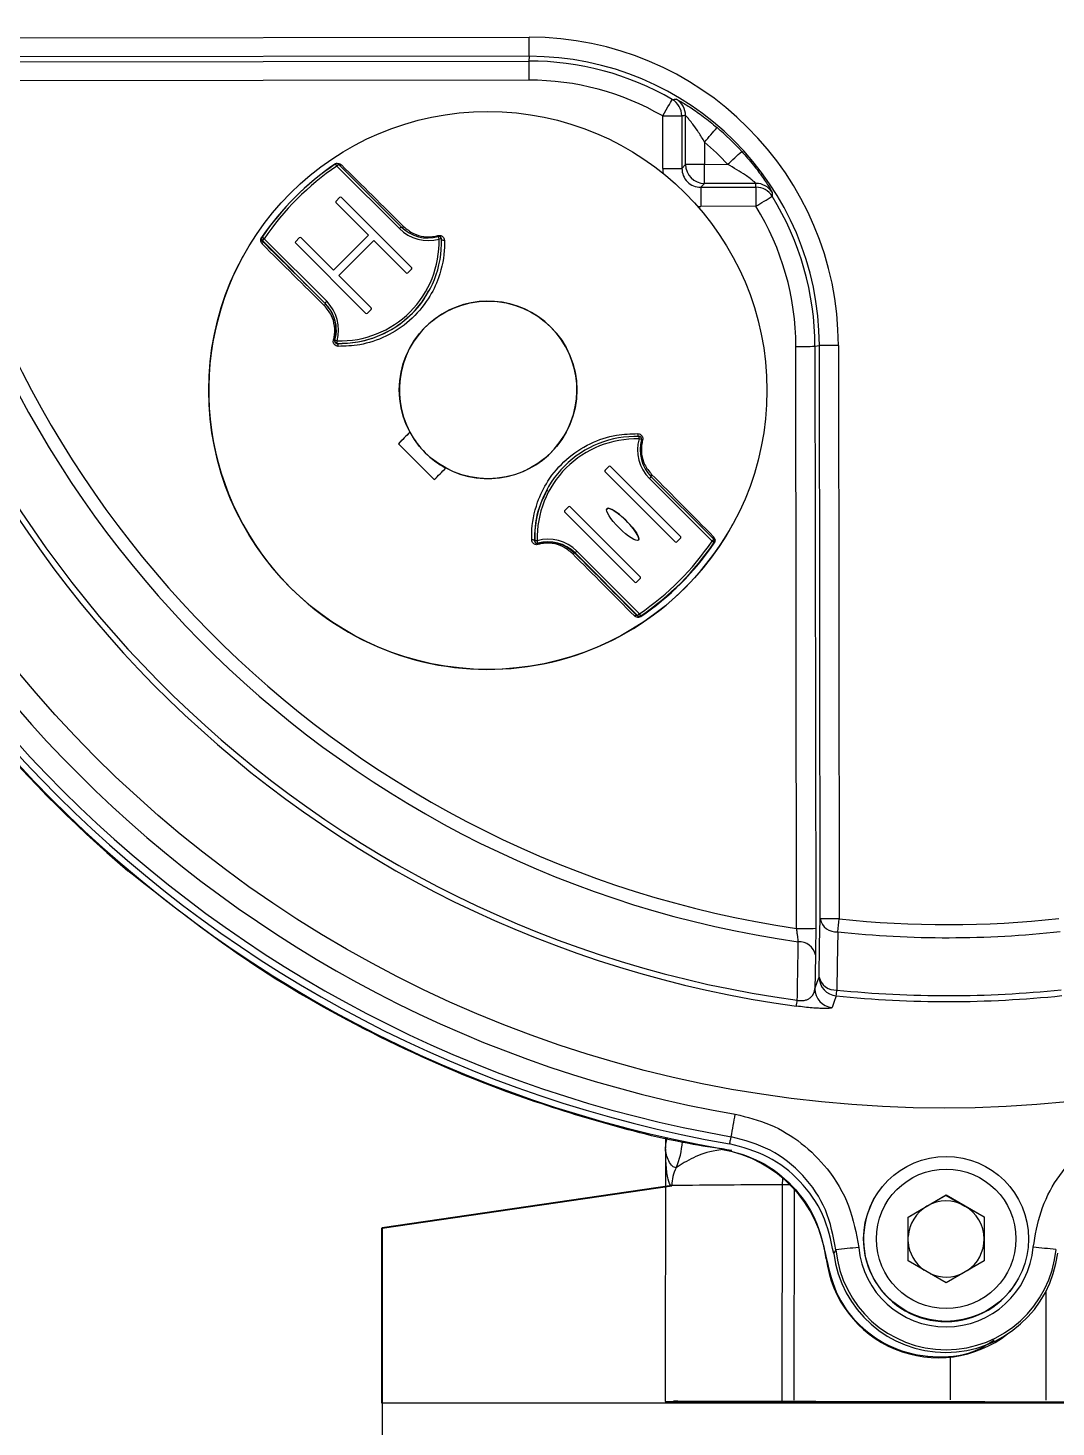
# Model space of a CAD drawing. Header units: millimetres. Extents: x 2451 to 4400, y 944 to 2322.
# Drawn here: x 2957.8 to 3038.8, y 1916.5 to 2026.9 of the extents above; entities that cross this region are included whole.
import ezdxf

# ---------------------------------------------------------------- set-up
doc = ezdxf.new("R2010")
doc.units = ezdxf.units.MM
doc.layers.add('粗实线', color=7, linetype='Continuous', lineweight=40)

msp = doc.modelspace()

# ---------------------------------------------------------------- linework, layer by layer
at = {"color": 7, "linetype": 'Continuous', "lineweight": 25}
for p, q in [((2950.35, 2026.093), (2997.324, 2026.153)), ((2949.714, 2024.216), (2997.293, 2024.277)), ((2997.324, 2024.649), (2950.349, 2024.589)), ((2997.324, 2024.649), (2997.293, 2024.277)), ((2997.292, 2022.772), (2949.713, 2022.712)), ((3007.853, 2015.808), (3007.847, 2019.947)), ((3009.349, 2019.953), (3009.354, 2015.814)), ((3009.651, 2016.123), (3009.646, 2019.977)), ((3011.15, 2017.888), (3011.152, 2016.13)), ((2982.021, 2016.135), (2982.019, 2016.139)), ((2987.099, 2011.06), (2982.166, 2015.992)), ((2982.307, 2016.133), (2987.24, 2011.201)), ((3009.354, 2015.814), (3009.651, 2016.123)), ((3011.152, 2016.13), (3012.967, 2016.132)), ((3011.152, 2014.626), (3010.855, 2014.317)), ((3010.855, 2014.317), (3015.194, 2014.323)), ((3015.197, 2014.631), (3011.152, 2014.626)), ((2982.386, 2013.509), (2982.103, 2013.226)), ((2982.103, 2013.226), (2982.104, 2013.227)), ((2982.386, 2013.509), (2982.104, 2013.227)), ((2984.649, 2010.54), (2982.104, 2013.085)), ((2982.386, 2013.509), (2982.386, 2013.509)), ((2988.043, 2007.993), (2982.527, 2013.509)), ((2982.527, 2013.509), (2982.528, 2013.509)), ((2988.043, 2007.994), (2982.528, 2013.509)), ((3015.193, 2012.819), (3010.855, 2012.814)), ((2976.263, 2010.36), (2976.242, 2010.322)), ((2976.273, 2010.376), (2976.263, 2010.36)), ((2979.204, 2010.327), (2978.921, 2010.044)), ((2979.204, 2010.328), (2978.922, 2010.045)), ((2979.204, 2010.327), (2979.204, 2010.328)), ((2979.345, 2010.327), (2979.346, 2010.328)), ((2981.891, 2007.781), (2979.345, 2010.327)), ((2981.891, 2007.782), (2979.346, 2010.328)), ((2984.649, 2010.54), (2981.891, 2007.782)), ((2984.649, 2010.539), (2981.891, 2007.781)), ((2984.649, 2010.539), (2984.649, 2010.54)), ((2976.297, 2010.123), (2976.277, 2010.086)), ((2981.229, 2005.19), (2976.297, 2010.123)), ((2976.439, 2010.265), (2981.371, 2005.332)), ((2978.921, 2010.044), (2978.922, 2010.045)), ((2984.437, 2004.388), (2978.922, 2009.903)), ((2985.073, 2010.115), (2982.316, 2007.358)), ((2987.619, 2007.57), (2985.073, 2010.115)), ((2974.762, 2008.852), (2974.761, 2008.851)), ((2981.891, 2007.781), (2981.891, 2007.782)), ((2982.315, 2007.357), (2982.316, 2007.358)), ((2984.861, 2004.811), (2982.315, 2007.357)), ((2984.861, 2004.812), (2982.316, 2007.358)), ((2988.043, 2007.853), (2987.76, 2007.57)), ((2988.043, 2007.993), (2988.043, 2007.994)), ((2989.439, 2006.168), (2989.441, 2006.171)), ((2981.222, 2005.177), (2981.229, 2005.19)), ((2984.861, 2004.811), (2984.861, 2004.812)), ((2984.861, 2004.671), (2984.578, 2004.388)), ((2981.993, 2002.256), (2981.999, 2002.266)), ((2982.185, 2002.012), (2982.181, 2002.004)), ((2987.945, 2001.697), (2987.944, 2001.694)), ((3018.404, 1955.873), (3018.345, 2001.773)), ((3019.847, 2001.78), (3020.194, 2001.837)), ((3019.847, 2001.78), (3019.906, 1955.879)), ((3020.251, 1956.622), (3020.194, 2001.837)), ((3021.696, 2001.844), (3021.754, 1956.628)), ((2987.929, 1995.006), (2987.013, 1994.09)), ((2987.928, 1995.007), (2987.93, 1995.01)), ((3000.228, 1994.979), (3000.23, 1994.982)), ((3003.599, 1992.295), (3003.316, 1992.013)), ((3003.316, 1992.013), (3003.317, 1992.014)), ((3003.6, 1992.296), (3003.317, 1992.014)), ((3008.832, 1986.357), (3003.317, 1991.872)), ((3003.599, 1992.295), (3003.6, 1992.296)), ((3003.74, 1992.295), (3003.741, 1992.296)), ((3009.256, 1986.78), (3003.74, 1992.295)), ((3009.256, 1986.781), (3003.741, 1992.296)), ((2998.736, 1990.512), (2998.734, 1990.508)), ((3011.739, 1986.419), (3006.807, 1991.352)), ((3006.948, 1991.493), (3011.88, 1986.56)), ((3000.417, 1989.113), (3000.134, 1988.831)), ((3000.134, 1988.831), (3000.135, 1988.832)), ((3000.418, 1989.114), (3000.135, 1988.832)), ((3005.65, 1983.175), (3000.135, 1988.69)), ((3000.417, 1989.113), (3000.418, 1989.114)), ((3006.074, 1983.599), (3000.559, 1989.114)), ((3000.559, 1989.113), (3000.559, 1989.114)), ((3006.074, 1983.598), (3000.559, 1989.113)), ((3013.369, 1987.745), (3013.37, 1987.747)), ((2997.755, 1986.43), (2997.759, 1986.438)), ((2998.013, 1986.251), (2998.008, 1986.242)), ((3009.256, 1986.64), (3008.974, 1986.357)), ((3009.256, 1986.78), (3009.256, 1986.781)), ((3011.884, 1986.268), (3011.905, 1986.307)), ((3011.893, 1986.284), (3011.915, 1986.323)), ((3011.905, 1986.307), (3011.915, 1986.323)), ((3000.93, 1985.469), (3000.937, 1985.482)), ((3005.87, 1980.55), (3000.937, 1985.482)), ((3001.079, 1985.624), (3006.012, 1980.692)), ((3006.074, 1983.458), (3005.792, 1983.175)), ((3006.074, 1983.598), (3006.074, 1983.599)), ((3005.85, 1980.513), (3005.87, 1980.55)), ((3006.123, 1980.525), (3006.102, 1980.487)), ((3008.081, 1939.363), (3008.08, 1938.561)), ((3008.08, 1938.497), (3008.042, 1918.56)), ((3012.549, 1938.421), (3012.549, 1938.5)), ((3017.254, 1918.646), (3017.286, 1935.646)), ((3017.286, 1935.646), (3017.325, 1936.16)), ((3018.22, 1935.289), (3018.189, 1918.675)), ((3024.484, 1934.501), (3024.472, 1934.479)), ((3027.183, 1933.109), (3030.178, 1934.851)), ((3028.674, 1933.967), (3030.171, 1934.838)), ((3030.171, 1934.838), (3030.178, 1934.851)), ((3030.171, 1934.838), (3031.674, 1933.977)), ((3030.178, 1934.851), (3033.183, 1933.128)), ((3027.183, 1933.101), (3028.674, 1933.967)), ((3027.194, 1929.645), (3027.183, 1933.109)), ((3031.674, 1933.977), (3033.176, 1933.115)), ((3033.176, 1933.115), (3033.183, 1933.128)), ((3033.176, 1933.115), (3033.182, 1931.383)), ((3033.183, 1933.128), (3033.194, 1929.664)), ((3033.182, 1931.383), (3033.187, 1929.66)), ((3020.733, 1929.89), (3020.733, 1929.812)), ((3030.2, 1927.922), (3027.194, 1929.645)), ((3033.194, 1929.664), (3030.2, 1927.922)), ((3035.878, 1928.244), (3035.89, 1928.266)), ((3038.066, 1918.672), (3038.082, 1927.3)), ((3030.529, 1918.683), (3030.535, 1922.067)), ((2985.751, 1918.437), (2985.751, 1901.437)), ((3160.751, 1918.437), (2985.751, 1918.437))]:
    msp.add_line(p, q, dxfattribs=at)
at = {"color": 7, "linetype": 'Continuous', "lineweight": 25, "flags": 128}
for points in [[(3007.847, 2019.947), (3007.992, 2020.197), (3008.132, 2020.439), (3008.261, 2020.662), (3008.375, 2020.858), (3008.468, 2021.02), (3008.539, 2021.142), (3008.584, 2021.22), (3008.601, 2021.25)], [(2982.103, 2013.226), (2982.091, 2013.211), (2982.086, 2013.203)], [(2978.921, 2010.044), (2978.909, 2010.029), (2978.904, 2010.021)], [(2981.222, 2005.177), (2981.234, 2005.161), (2981.241, 2005.141), (2981.244, 2005.118), (2981.241, 2005.092), (2981.234, 2005.065), (2981.222, 2005.037), (2981.206, 2005.008), (2981.186, 2004.981)], [(2982.271, 2001.775), (2982.273, 2001.817), (2982.27, 2001.859), (2982.263, 2001.898), (2982.252, 2001.933), (2982.238, 2001.962), (2982.22, 2001.985), (2982.201, 2001.998), (2982.181, 2002.004)], [(2987.93, 1995.01), (2987.815, 1994.895), (2987.7, 1994.78), (2987.585, 1994.666), (2987.471, 1994.551), (2987.357, 1994.437), (2987.243, 1994.323), (2987.129, 1994.209), (2987.016, 1994.096)], [(2987.016, 1994.096), (2987.369, 1993.743), (2987.722, 1993.389), (2988.076, 1993.036), (2988.43, 1992.682), (2988.784, 1992.328), (2989.138, 1991.974), (2989.491, 1991.62), (2989.844, 1991.267)], [(2989.844, 1991.267), (2989.958, 1991.381), (2990.071, 1991.494), (2990.185, 1991.608), (2990.299, 1991.723), (2990.414, 1991.837), (2990.528, 1991.952), (2990.643, 1992.067), (2990.758, 1992.182)], [(3003.316, 1992.013), (3003.304, 1991.997), (3003.299, 1991.99)], [(3000.134, 1988.831), (3000.122, 1988.815), (3000.117, 1988.808)], [(2997.755, 1986.43), (2997.75, 1986.45), (2997.736, 1986.469), (2997.714, 1986.486), (2997.685, 1986.501), (2997.65, 1986.512), (2997.61, 1986.519), (2997.569, 1986.521), (2997.526, 1986.52)], [(3000.734, 1985.432), (3000.762, 1985.452), (3000.79, 1985.469), (3000.818, 1985.481), (3000.845, 1985.488), (3000.871, 1985.491), (3000.894, 1985.488), (3000.914, 1985.481), (3000.93, 1985.469)], [(3020.174, 1952.034), (3020.218, 1954.603), (3020.251, 1956.622)], [(3021.644, 1955.6), (3021.603, 1953.031), (3021.571, 1951.013)], [(3019.893, 1953.792), (3019.868, 1952.291), (3019.848, 1951.112)], [(3019.848, 1951.112), (3020.031, 1951.629), (3020.174, 1952.034)], [(3021.523, 1950.546), (3021.338, 1950.03), (3021.193, 1949.624)], [(3017.878, 1935.648), (3017.756, 1935.648), (3017.286, 1935.646)], [(3033.228, 1918.523), (3031.297, 1918.527), (3029.177, 1918.531), (3026.922, 1918.536), (3024.587, 1918.541), (3022.23, 1918.546), (3019.909, 1918.551), (3017.681, 1918.556), (3015.601, 1918.56), (3013.722, 1918.565), (3012.088, 1918.568), (3010.741, 1918.571), (3009.714, 1918.573), (3009.032, 1918.575), (3008.712, 1918.575), (3008.687, 1918.575)]]:
    msp.add_lwpolyline(points, dxfattribs=at)
at = {"color": 7, "linetype": 'Continuous', "lineweight": 25}
for centre, radius in [((3030.04, 2036.361), 94.663), ((2994.066, 1998.3), 22), ((2994.088, 1998.34), 7), ((3030.187, 1931.383), 6.5), ((3030.189, 1931.387), 5.5)]:
    msp.add_circle(centre, radius, dxfattribs=at)
for centre, radius, start, end in [((3030.301, 2036.836), 86.736, 352.83814, 187.30792), ((3030.302, 2036.839), 86.27, 352.83813, 187.30793), ((3030.31, 2036.853), 81.714, 352.48125, 187.66482), ((3030.311, 2036.854), 80.681, 352.48124, 187.66483), ((2997.355, 2001.812), 24.341, 0.07349, 90.07308), ((2768.179, 2025.494), 229.146, 359.78854, 0.16471), ((3226.437, 2023.431), 229.146, 179.78854, 180.16471), ((2997.322, 2001.751), 22.526, 59.952, 90.07302), ((2997.353, 2001.808), 22.841, 0.07349, 90.07308), ((3030.265, 2036.771), 87.837, 189.2274, 262.22982), ((3030.267, 2036.774), 87.371, 189.2274, 262.22982), ((3030.274, 2036.788), 82.815, 189.67715, 261.85282), ((3030.275, 2036.789), 81.782, 189.91182, 261.65393), ((2997.319, 2001.746), 21.026, 59.952, 90.07302), ((3007.849, 2019.951), 1.5, 0.06713, 59.90679), ((3008.146, 2019.975), 1.5, 0.06631, 59.24117), ((3029.762, 2035.897), 98.999, 189.66157, 229.67541), ((3029.762, 2035.992), 99, 189.79776, 259.98721), ((3030.02, 2036.324), 98.897, 189.98805, 260.15852), ((3030.038, 2036.356), 98.358, 189.97103, 260.17554), ((3030.041, 2036.362), 96.56, 189.97103, 260.17554), ((3008.039, 2149.928), 129.982, 269.91566, 270.57756), ((2606.993, 2364.949), 532.723, 319.34642, 319.50828), ((2997.341, 2001.786), 22.718, 42.55972, 49.38586), ((2997.338, 2001.781), 21.218, 42.55972, 49.38586), ((2781.538, 2268.706), 342.568, 312.49839, 312.75007), ((2994.067, 1998.303), 21.524, 124.03884, 145.96096), ((2994.088, 1998.342), 21.5, 124.03884, 145.96096), ((2994.089, 1998.342), 21.3, 124.03884, 145.96096), ((2982.166, 2015.992), 0.2, 45.00002, 124.03871), ((2969.207, 2007.299), 15.606, 33.85537, 34.58847), ((3016.831, 1981.398), 48.973, 134.82535, 135.05853), ((2982.399, 2016.256), 0.205, 267.13168, 306.91627), ((1478.772, 496.209), 2138.062, 45.120496, 45.305718), ((3010.961, 1886.148), 129.982, 89.91566, 90.57756), ((3011.152, 2016.127), 1.501, 180.16171, 269.98486), ((2772.931, 2015.468), 238.223, 359.79747, 0.15912), ((3008.044, 2145.79), 129.982, 269.91566, 270.57756), ((3249.076, 2013.475), 238.223, 179.79747, 180.15912), ((3253.415, 2013.481), 238.223, 179.79747, 180.15912), ((3015.196, 2012.822), 1.5, 31.82221, 90.08233), ((3015.2, 2013.131), 1.5, 32.48841, 90.08317), ((2982.174, 2013.156), 0.1, 135.00002, 225.00029), ((2982.457, 2013.439), 0.1, 44.99998, 134.99971), ((2982.457, 2013.438), 0.1, 44.99998, 134.99971), ((2897.912, 2202.84), 223.3, 301.68311, 302.06911), ((2997.319, 2001.746), 21.026, 0.07337, 31.77721), ((2997.322, 2001.751), 22.526, 0.07337, 31.77721), ((2976.97, 2011.452), 1.326, 236.12682, 237.13736), ((2976.438, 2010.264), 0.2, 151.33664, 225.00025), ((2968.563, 1998.695), 13.996, 55.75631, 56.57477), ((2979.275, 2010.257), 0.1, 44.99998, 134.99971), ((2979.275, 2010.256), 0.1, 44.99998, 134.99971), ((3021.764, 1976.466), 48.973, 134.82535, 135.05853), ((2989.361, 2013.323), 3.2, 225.00007, 285.53072), ((2989.361, 2013.322), 3, 225.00007, 285.53072), ((2987.286, 2011.374), 0.208, 266.71471, 313.23954), ((2988.491, 2010.066), 1.706, 12.30823, 15.2426), ((2990.218, 2010.239), 0.2, 1.69091, 105.53076), ((2971.104, 2004.979), 19.825, 15.3864, 15.96293), ((2990.218, 2010.239), 0.2, 1.69076, 45.0001), ((1460.251, 477.795), 2155.516, 45.120496, 45.305718), ((2976.14, 2009.966), 0.182, 320.49441, 41.26107), ((1472.53, 489.966), 2138.062, 45.120496, 45.305718), ((3011.922, 1974.711), 50.231, 134.943, 135.17192), ((2978.992, 2009.974), 0.1, 135.00002, 225.00029), ((2982.421, 2010.009), 8, 268.30908, 1.69072), ((2982.422, 2010.009), 7.8, 268.30908, 1.69072), ((2990.742, 1994.187), 16.061, 91.15683, 91.86904), ((2990.587, 2010.362), 0.223, 221.23789, 284.04753), ((2994.065, 1998.298), 22, 151.33662, 225.00026), ((2987.69, 2007.641), 0.1, 224.99998, 314.99971), ((2987.973, 2007.923), 0.1, 315.00002, 45.00029), ((2987.972, 2007.922), 0.1, 331.33666, 45.00022), ((3016.854, 1969.779), 50.231, 134.943, 135.17192), ((2979.108, 2003.069), 3, 344.46921, 45.00019), ((2979.108, 2003.07), 3.2, 344.46921, 45.00019), ((2984.791, 2004.741), 0.1, 315.00002, 45.00029), ((2984.79, 2004.74), 0.1, 331.33666, 45.00022), ((2994.088, 1998.34), 7, 241.60169, 208.39851), ((2984.508, 2004.459), 0.1, 224.99998, 314.99971), ((2982.079, 2002.861), 0.611, 252.95968, 261.95729), ((2982.191, 2002.212), 0.2, 164.46935, 268.30936), ((2978.296, 1988.381), 14.37, 74.2697, 75.06781), ((2951.081, 2003.081), 31.123, 358.03202, 358.40139), ((3018.552, 2126.786), 125.013, 269.90539, 270.59394), ((3021.489, 1876.831), 125.013, 89.90539, 90.59394), ((2994.086, 1998.337), 7, 208.40897, 241.60156), ((3006.148, 1994.844), 0.256, 169.61423, 222.27228), ((3005.756, 1986.674), 8, 88.30908, 181.69072), ((3005.756, 1986.675), 7.8, 88.30908, 181.69072), ((3009.07, 1993.615), 3.2, 164.46921, 225.00019), ((2975.603, 1995.418), 30.399, 358.2151, 358.59086), ((3002.21, 1980.696), 14.284, 73.86802, 74.66962), ((3005.986, 1994.471), 0.2, 45.0001, 88.30925), ((3005.986, 1994.471), 0.2, 344.46935, 88.30936), ((3009.069, 1993.614), 3, 164.46921, 225.00019), ((3006.039, 1993.628), 0.791, 73.29316, 80.21487), ((3003.387, 1991.943), 0.1, 135.00002, 225.00029), ((3003.67, 1992.225), 0.1, 44.99998, 134.99971), ((3003.67, 1992.226), 0.1, 44.99998, 134.99971), ((3007.128, 1991.532), 0.208, 136.72384, 183.27091), ((1481.903, 472.989), 2152.267, 44.695355, 44.879755), ((3041.472, 1956.758), 48.973, 134.82535, 135.05853), ((3000.205, 1988.761), 0.1, 135.00002, 225.00029), ((3000.488, 1989.043), 0.1, 44.99998, 134.99971), ((3000.488, 1989.044), 0.1, 44.99998, 134.99971), ((2994.065, 1998.298), 22, 224.99991, 331.33627), ((2998.39, 1970.174), 16.276, 91.51466, 92.21997), ((2997.959, 1986.444), 0.2, 181.69091, 285.53076), ((2998.816, 1983.362), 3.2, 45.00007, 105.53072), ((2978.507, 1980.987), 20.204, 15.10406, 15.67269), ((2998.64, 1986.335), 0.639, 188.33812, 196.96504), ((2998.816, 1983.361), 3, 45.00007, 105.53072), ((2994.089, 1998.342), 21.3, 304.03884, 325.96096), ((2994.068, 1998.303), 21.5, 304.03884, 325.96096), ((2994.068, 1998.302), 21.524, 304.03884, 325.96096), ((2994.089, 1998.341), 21.5, 304.03884, 325.96096), ((3008.903, 1986.427), 0.1, 224.99998, 314.99971), ((3009.186, 1986.71), 0.1, 315.00002, 45.00029), ((3009.185, 1986.709), 0.1, 331.33666, 45.00022), ((3046.404, 1951.825), 48.973, 134.82535, 135.05853), ((3003.927, 1974.764), 14.031, 55.34818, 56.16516), ((3012.019, 1986.636), 0.204, 142.91842, 182.97682), ((3011.739, 1986.419), 0.2, 331.33664, 45.00025), ((3012.271, 1986.803), 0.661, 234.10314, 236.21317), ((1475.661, 466.747), 2152.267, 44.695355, 44.879755), ((1463.407, 454.386), 2169.837, 44.695355, 44.879755), ((3036.562, 1950.071), 50.231, 134.943, 135.17192), ((3005.721, 1983.245), 0.1, 224.99998, 314.99971), ((3006.004, 1983.528), 0.1, 315.00002, 45.00029), ((3006.003, 1983.527), 0.1, 331.33666, 45.00022), ((3005.73, 1980.376), 0.182, 48.77076, 129.54207), ((3041.495, 1945.138), 50.231, 134.943, 135.17192), ((3006.012, 1980.691), 0.2, 225.00002, 304.03871), ((2992.951, 1971.809), 15.796, 33.49364, 34.2203), ((3006.739, 1980.891), 0.754, 212.39658, 214.25577), ((3021.547, 1831.616), 125.013, 89.90539, 90.59394), ((3021.535, 1956.912), 1.316, 192.75198, 274.70891), ((2189.946, 2045.288), 836.52, 353.845189, 353.916003), ((3030.311, 2036.855), 80.682, 263.91174, 276.23432), ((3018.61, 2080.885), 125.013, 269.90539, 270.59394), ((3030.31, 2036.854), 81.714, 263.91174, 276.23432), ((3018.622, 1953.509), 1.302, 12.53255, 93.70594), ((3021.46, 1952.326), 1.318, 192.78342, 274.84583), ((3021.675, 1952.039), 1.5, 180.17186, 264.18048), ((3021.349, 1951.117), 1.5, 180.17168, 264.0429), ((2955.541, 1957.694), 66.368, 353.81743, 354.2221), ((3030.303, 2036.84), 86.271, 264.19127, 275.9548), ((2946.809, 1959.945), 72.304, 351.88658, 352.25807), ((3030.301, 2036.837), 86.736, 264.19127, 275.9548), ((2577.599, 2016.289), 442.382, 349.99623, 350.22979), ((3003.098, 1939.437), 6.31, 337.21969, 356.46346), ((3010.81, 1928.574), 10, 7.11201, 79.98721), ((3011.581, 1935.579), 3.018, 152.03076, 179.90347), ((3017.582, 1278.859), 656.787, 90.025773, 90.786775), ((3030.175, 1931.361), 6.5, 151.33681, 270.18006), ((3030.182, 1931.374), 3, 60.17996, 120.17977), ((3030.182, 1931.374), 3, 120.17983, 176.28902), ((3030.182, 1931.374), 3, 0.18027, 60.1801), ((3030.182, 1931.374), 3, 184.0714, 234.57725), ((3030.182, 1931.374), 3, 304.20958, 0.18019), ((3029.565, 1930.914), 8.9, 187.11215, 307.90788), ((3030.154, 1931.324), 8.89, 186.98978, 353.15629), ((3037.95, 1772.35), 159.032, 95.28755, 95.93724), ((3030.172, 1931.356), 8.712, 185.44582, 354.70024), ((3030.175, 1931.361), 6.912, 185.44581, 354.70025), ((3024.409, 1789.606), 141.683, 84.15152, 84.87832), ((3030.182, 1931.374), 3, 245.78281, 296.15006), ((3030.175, 1931.361), 6.5, 270.17977, 331.33646)]:
    msp.add_arc(centre, radius, start, end, dxfattribs=at)
for centre, major_axis, ratio, start_param, end_param in [((3009.314, 2001.761), (21.567, 5.576), 0.8075751, 1.3498967, 1.3633758), ((3010.854, 2015.815), (2.124, 2.124), 0.9987882, 2.3582273, 2.4867184), ((2997.271, 2013.515), (2.699, 22.426), 0.7902591, 4.8430733, 4.8567802), ((3010.854, 2015.815), (2.124, 2.124), 0.9987882, 3.8391022, 3.9278057), ((3004.695, 1987.735), (1.237, -1.237), 0.2285702, 6.2831845, 9.4887697)]:
    msp.add_ellipse(centre, major_axis=major_axis, ratio=ratio, start_param=start_param, end_param=end_param, dxfattribs=at)
msp.add_ellipse((3004.696, 1987.736), major_axis=(1.237, -1.237), ratio=0.2285702, dxfattribs=at)
for points, knots in [([(3008.601, 2021.25), (3008.659, 2021.252), (3008.763, 2021.258), (3008.867, 2021.262), (3008.913, 2021.264)], [0, 0, 0, 0, 0.56, 1, 1, 1, 1]), ([(3008.913, 2021.264), (3008.937, 2021.255), (3008.986, 2021.237), (3009.256, 2021.089), (3009.623, 2020.872), (3010.21, 2020.499), (3011.075, 2019.9), (3011.767, 2019.329), (3012.129, 2019.031)], [0, 0, 0, 0, 0.12205466, 0.24949049, 0.37396694, 0.50097881, 0.73949032, 1, 1, 1, 1]), ([(3011.15, 2017.888), (3010.995, 2018.144), (3010.715, 2018.606), (3010.325, 2019.163), (3010.031, 2019.545), (3009.826, 2019.79), (3009.684, 2019.947), (3009.658, 2019.967), (3009.646, 2019.977)], [0, 0, 0, 0, 0.2770528, 0.4991542, 0.6476515, 0.7772617, 0.8925679, 1, 1, 1, 1]), ([(3014.074, 2017.151), (3014.39, 2016.793), (3014.993, 2016.11), (3015.633, 2015.247), (3016.036, 2014.656), (3016.274, 2014.282), (3016.435, 2014.01), (3016.455, 2013.961), (3016.465, 2013.937)], [0, 0, 0, 0, 0.26143, 0.4994924, 0.6279885, 0.7500278, 0.8766805, 1, 1, 1, 1]), ([(2982.019, 2016.139), (2982.039, 2016.151), (2982.084, 2016.178), (2982.168, 2016.204), (2982.286, 2016.212), (2982.416, 2016.179), (2982.486, 2016.122), (2982.523, 2016.092)], [0, 0, 0, 0, 0.0853698, 0.1907986, 0.3564235, 0.6664713, 1, 1, 1, 1]), ([(3015.197, 2014.631), (3015.187, 2014.644), (3015.164, 2014.671), (3014.991, 2014.816), (3014.724, 2015.023), (3014.089, 2015.483), (3013.454, 2015.85), (3012.967, 2016.132)], [0, 0, 0, 0, 0.1054309, 0.2197764, 0.3500255, 0.5009739, 1, 1, 1, 1]), ([(3009.354, 2015.814), (3009.377, 2015.618), (3009.422, 2015.225), (3009.769, 2014.729), (3010.265, 2014.383), (3010.659, 2014.339), (3010.855, 2014.317)], [0, 0, 0, 0, 0.250154, 0.5, 0.749846, 1, 1, 1, 1]), ([(3016.465, 2013.937), (3016.466, 2013.876), (3016.469, 2013.769), (3016.47, 2013.661), (3016.471, 2013.613)], [0, 0, 0, 0, 0.56, 1, 1, 1, 1]), ([(2976.28, 2009.85), (2976.237, 2009.905), (2976.172, 2009.988), (2976.158, 2010.144), (2976.178, 2010.245), (2976.203, 2010.307), (2976.225, 2010.341), (2976.231, 2010.351)], [0, 0, 0, 0, 0.4935098, 0.7465115, 0.851032, 0.9564885, 1, 1, 1, 1]), ([(2976.251, 2010.338), (2976.248, 2010.333), (2976.241, 2010.321), (2976.232, 2010.303), (2976.223, 2010.277), (2976.214, 2010.229), (2976.224, 2010.152), (2976.255, 2010.113), (2976.277, 2010.086)], [0, 0, 0, 0, 0.0275852, 0.0617297, 0.104186, 0.1954073, 0.4521438, 1, 1, 1, 1]), ([(2987.428, 2011.223), (2987.675, 2011.02), (2988.12, 2010.652), (2989.021, 2010.393), (2989.708, 2010.406), (2990.072, 2010.498), (2990.138, 2010.515)], [0, 0, 0, 0, 0.3569261, 0.6455881, 0.9359573, 1, 1, 1, 1]), ([(2990.138, 2010.515), (2990.178, 2010.522), (2990.257, 2010.537), (2990.376, 2010.512), (2990.485, 2010.456), (2990.577, 2010.362), (2990.63, 2010.253), (2990.638, 2010.175), (2990.641, 2010.145)], [0, 0, 0, 0, 0.1540842, 0.3077863, 0.4712038, 0.6571656, 0.8674974, 1, 1, 1, 1]), ([(2990.641, 2010.145), (2990.643, 2009.967), (2990.652, 2009.01), (2990.357, 2007.409), (2989.385, 2005.395), (2987.97, 2003.733), (2986.059, 2002.481), (2984.076, 2001.83), (2982.834, 2001.792), (2982.271, 2001.775)], [0, 0, 0, 0, 0.0439371, 0.236293, 0.3728219, 0.5357282, 0.69861, 0.8632007, 1, 1, 1, 1]), ([(2982.181, 2002.004), (2982.734, 2002.021), (2983.952, 2002.058), (2985.911, 2002.695), (2987.763, 2003.937), (2988.948, 2005.207), (2989.325, 2006.024), (2989.4, 2006.187)], [0, 0, 0, 0, 0.20546712, 0.45207555, 0.69563382, 0.93912655, 1, 1, 1, 1]), ([(2981.9, 2002.277), (2981.917, 2002.343), (2982.009, 2002.707), (2982.021, 2003.393), (2981.76, 2004.292), (2981.39, 2004.735), (2981.186, 2004.981)], [0, 0, 0, 0, 0.06404267, 0.35441194, 0.64307395, 1, 1, 1, 1]), ([(2981.222, 2005.177), (2981.443, 2004.911), (2981.844, 2004.429), (2982.125, 2003.458), (2982.111, 2002.72), (2982.011, 2002.327), (2981.993, 2002.256)], [0, 0, 0, 0, 0.3540546, 0.64277104, 0.9353249, 1, 1, 1, 1]), ([(2982.271, 2001.775), (2982.213, 2001.784), (2982.103, 2001.802), (2981.974, 2001.906), (2981.901, 2002.034), (2981.878, 2002.166), (2981.893, 2002.242), (2981.9, 2002.277)], [0, 0, 0, 0, 0.257956, 0.4849143, 0.7035846, 0.8642778, 1, 1, 1, 1]), ([(2981.993, 2002.256), (2981.99, 2002.238), (2981.982, 2002.198), (2981.995, 2002.13), (2982.033, 2002.067), (2982.097, 2002.017), (2982.151, 2002.008), (2982.181, 2002.004)], [0, 0, 0, 0, 0.11321608, 0.25761818, 0.47541861, 0.71851805, 1, 1, 1, 1]), ([(2997.526, 1986.52), (2997.525, 1986.698), (2997.517, 1987.659), (2997.815, 1989.264), (2998.788, 1991.281), (3000.204, 1992.944), (3002.114, 1994.194), (3004.095, 1994.84), (3005.334, 1994.874), (3005.896, 1994.89)], [0, 0, 0, 0, 0.04393713, 0.23629304, 0.37282189, 0.53572822, 0.69861004, 0.86320068, 1, 1, 1, 1]), ([(3005.896, 1994.89), (3005.955, 1994.88), (3006.064, 1994.863), (3006.193, 1994.758), (3006.265, 1994.629), (3006.288, 1994.497), (3006.273, 1994.421), (3006.266, 1994.386)], [0, 0, 0, 0, 0.257956, 0.4849143, 0.7035846, 0.8642778, 1, 1, 1, 1]), ([(3006.266, 1994.386), (3006.25, 1994.32), (3006.157, 1993.956), (3006.145, 1993.269), (3006.405, 1992.368), (3006.773, 1991.921), (3006.977, 1991.675)], [0, 0, 0, 0, 0.0640427, 0.3544119, 0.6430739, 1, 1, 1, 1]), ([(2998.773, 1990.489), (2998.571, 1990.11), (2997.962, 1988.97), (2997.748, 1987.547), (2997.754, 1986.605), (2997.755, 1986.43)], [0, 0, 0, 0, 0.2880106, 0.8674013, 1, 1, 1, 1]), ([(2998.029, 1986.148), (2997.989, 1986.141), (2997.909, 1986.126), (2997.79, 1986.151), (2997.681, 1986.207), (2997.59, 1986.302), (2997.537, 1986.412), (2997.529, 1986.49), (2997.526, 1986.52)], [0, 0, 0, 0, 0.15408421, 0.30778627, 0.47120377, 0.6571656, 0.86749743, 1, 1, 1, 1]), ([(2997.755, 1986.43), (2997.756, 1986.414), (2997.76, 1986.375), (2997.786, 1986.32), (2997.831, 1986.273), (2997.885, 1986.244), (2997.93, 1986.235), (2997.97, 1986.234), (2997.991, 1986.238), (2998.008, 1986.242)], [0, 0, 0, 0, 0.14396579, 0.37325789, 0.56953993, 0.7311976, 0.87060558, 0.89142025, 1, 1, 1, 1]), ([(2998.008, 1986.242), (2998.079, 1986.26), (2998.471, 1986.359), (2999.21, 1986.373), (3000.181, 1986.092), (3000.664, 1985.69), (3000.93, 1985.469)], [0, 0, 0, 0, 0.0646751, 0.357229, 0.6459454, 1, 1, 1, 1]), ([(3000.734, 1985.432), (3000.489, 1985.637), (3000.044, 1986.007), (2999.145, 1986.269), (2998.459, 1986.257), (2998.095, 1986.165), (2998.029, 1986.148)], [0, 0, 0, 0, 0.3569261, 0.6455881, 0.9359573, 1, 1, 1, 1]), ([(3011.856, 1986.759), (3011.899, 1986.703), (3011.963, 1986.619), (3011.977, 1986.462), (3011.957, 1986.36), (3011.932, 1986.298), (3011.91, 1986.264), (3011.904, 1986.254)], [0, 0, 0, 0, 0.4935098, 0.7465115, 0.851032, 0.9564885, 1, 1, 1, 1]), ([(3011.884, 1986.268), (3011.887, 1986.273), (3011.894, 1986.284), (3011.899, 1986.295), (3011.902, 1986.301)], [0, 0, 0, 0, 0.4520618, 1, 1, 1, 1]), ([(3006.116, 1980.466), (3006.096, 1980.454), (3006.051, 1980.428), (3005.967, 1980.402), (3005.849, 1980.394), (3005.72, 1980.429), (3005.65, 1980.486), (3005.614, 1980.516)], [0, 0, 0, 0, 0.0853698, 0.1907986, 0.3564235, 0.6664713, 1, 1, 1, 1]), ([(3005.85, 1980.513), (3005.868, 1980.498), (3005.902, 1980.469), (3005.965, 1980.451), (3006.023, 1980.453), (3006.061, 1980.465), (3006.086, 1980.476), (3006.096, 1980.483), (3006.102, 1980.487)], [0, 0, 0, 0, 0.3733801, 0.7042157, 0.8609871, 0.9438936, 0.9669176, 1, 1, 1, 1]), ([(3013.29, 1938.364), (3012.275, 1938.512), (3008.738, 1939.028), (3002.799, 1940.565), (2994.268, 1943.296), (2984.851, 1947.438), (2974.781, 1953.224), (2968.725, 1958.022), (2965.697, 1960.421)], [0, 0, 0, 0, 0.05795747, 0.20191324, 0.34586886, 0.56391292, 0.78195664, 1, 1, 1, 1]), ([(3018.538, 1954.809), (3018.522, 1954.95), (3018.496, 1955.173), (3018.449, 1955.548), (3018.419, 1955.761), (3018.404, 1955.873)], [0, 0, 0, 0, 0.4488466, 0.7117862, 1, 1, 1, 1]), ([(3019.906, 1955.879), (3019.906, 1955.446), (3019.905, 1954.671), (3019.897, 1954.061), (3019.893, 1953.792)], [0, 0, 0, 0, 0.5586895, 1, 1, 1, 1]), ([(3018.454, 1950.205), (3018.47, 1951.064), (3018.497, 1952.599), (3018.525, 1954.133), (3018.538, 1954.809)], [0, 0, 0, 0, 0.55999994, 1, 1, 1, 1]), ([(3018.454, 1950.205), (3018.51, 1950.196), (3018.622, 1950.177), (3018.845, 1950.17), (3019.097, 1950.206), (3019.334, 1950.298), (3019.74, 1950.568), (3019.8, 1950.868), (3019.848, 1951.112)], [0, 0, 0, 0, 0.0472872, 0.0939884, 0.1941558, 0.3091639, 0.4362361, 1, 1, 1, 1]), ([(3021.193, 1949.624), (3021.158, 1949.603), (3021.088, 1949.561), (3020.663, 1949.547), (3020.14, 1949.566), (3019.629, 1949.602), (3019.04, 1949.657), (3018.602, 1949.714), (3018.389, 1949.741)], [0, 0, 0, 0, 0.25083619, 0.49912261, 0.62735457, 0.75134888, 0.87955784, 1, 1, 1, 1]), ([(3013.565, 1941.218), (3014.499, 1940.986), (3016.364, 1940.524), (3018.848, 1939.002), (3021.013, 1936.857), (3022.692, 1934.046), (3023.093, 1931.82), (3023.294, 1930.705)], [0, 0, 0, 0, 0.1872812, 0.3736777, 0.5607984, 0.7799545, 1, 1, 1, 1]), ([(3037.058, 1930.723), (3037.214, 1931.673), (3037.527, 1933.567), (3038.845, 1936.166), (3040.81, 1938.496), (3043.477, 1940.395), (3045.664, 1940.971), (3046.76, 1941.26)], [0, 0, 0, 0, 0.1872716, 0.3736538, 0.5608014, 0.7799695, 1, 1, 1, 1]), ([(3008.08, 1938.561), (3008.08, 1938.569), (3008.081, 1938.668), (3008.088, 1938.919), (3008.16, 1939.173), (3008.206, 1939.333)], [0, 0, 0, 0, 0.03383028, 0.39317063, 1, 1, 1, 1]), ([(3013.117, 1938.882), (3013.142, 1938.987), (3013.186, 1939.173), (3013.234, 1939.359), (3013.255, 1939.441)], [0, 0, 0, 0, 0.56, 1, 1, 1, 1]), ([(3021.33, 1930.242), (3021.102, 1931.287), (3020.647, 1933.375), (3018.765, 1936.021), (3016.218, 1938.039), (3014.151, 1938.601), (3013.117, 1938.882)], [0, 0, 0, 0, 0.25006523, 0.49944561, 0.74938637, 1, 1, 1, 1]), ([(3021.499, 1930.529), (3021.294, 1931.602), (3020.882, 1933.746), (3019.004, 1936.485), (3016.42, 1938.575), (3014.311, 1939.153), (3013.255, 1939.441)], [0, 0, 0, 0, 0.2498556, 0.4996698, 0.7497111, 1, 1, 1, 1]), ([(3008.563, 1935.584), (3008.554, 1935.585), (3008.432, 1935.592), (3008.249, 1936.002), (3008.108, 1937.149), (3008.08, 1938.087), (3008.08, 1938.558), (3008.08, 1938.561)], [0, 0, 0, 0, 0.025838, 0.3524575, 0.674492, 0.9978501, 1, 1, 1, 1]), ([(3008.915, 1936.994), (3008.812, 1937.013), (3008.604, 1937.052), (3008.322, 1937.517), (3008.16, 1937.934), (3008.103, 1938.234), (3008.087, 1938.378), (3008.082, 1938.463), (3008.08, 1938.514), (3008.08, 1938.549), (3008.08, 1938.557), (3008.08, 1938.561)], [0, 0, 0, 0, 0.2577838, 0.516877, 0.7554746, 0.8751834, 0.9264637, 0.9520873, 0.9894716, 0.9950299, 1, 1, 1, 1]), ([(3012.749, 1938.449), (3012.533, 1938.423), (3011.487, 1938.298), (3010.119, 1937.776), (3009.33, 1937.264), (3008.915, 1936.994)], [0, 0, 0, 0, 0.1096953, 0.5316981, 1, 1, 1, 1]), ([(3020.733, 1929.89), (3020.978, 1928.841), (3021.468, 1926.742), (3023.551, 1924.184), (3026.336, 1922.48), (3029.529, 1921.931), (3032.254, 1922.276), (3033.565, 1923.153), (3033.985, 1923.434)], [0, 0, 0, 0, 0.1827996, 0.3655991, 0.5483987, 0.7311982, 0.9139978, 1, 1, 1, 1]), ([(3021.499, 1930.529), (3021.467, 1930.476), (3021.41, 1930.381), (3021.354, 1930.284), (3021.33, 1930.242)], [0, 0, 0, 0, 0.56, 1, 1, 1, 1])]:
    msp.add_open_spline(points, degree=3, knots=knots, dxfattribs=at)
msp.add_open_spline([(3012.549, 1938.5), (3013.577, 1938.219), (3015.632, 1937.658), (3018.167, 1935.646), (3020.048, 1933.012), (3020.505, 1930.931), (3020.733, 1929.89)], degree=3, dxfattribs=at)
at = {"layer": '粗实线', "linetype": 'ByBlock'}
for p, q in [((2985.751, 1932.256), (3008.563, 1935.584)), ((2985.751, 1918.437), (2985.751, 1932.256)), ((3008.042, 1918.56), (3133.042, 1918.326))]:
    msp.add_line(p, q, dxfattribs=at)

doc.saveas('drawing.dxf')
